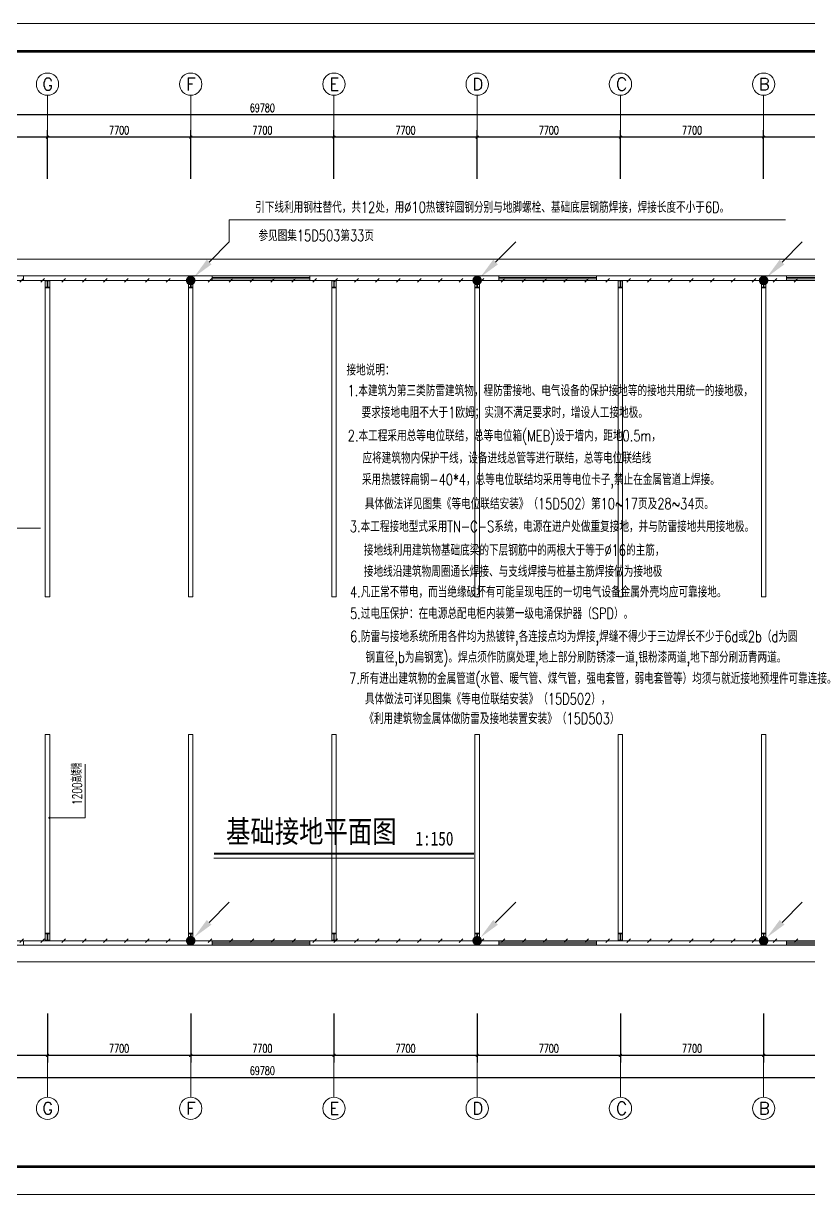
# Model space of a CAD drawing. Header units: inches. Extents: x -3272461 to -2504170, y 403793 to 1071042.
# Drawn here: x -2721741 to -2679532, y 565131 to 628131 of the extents above; entities that cross this region are included whole.
import ezdxf

# ---------------------------------------------------------------- set-up
doc = ezdxf.new("R2010")
doc.units = ezdxf.units.IN
doc.header["$LTSCALE"] = 1000
doc.header["$MEASUREMENT"] = 0
doc.linetypes.add('CENTER2', pattern=[1.125, 0.75, -0.125, 0.125, -0.125])
doc.layers.get('0').update_dxf_attribs({"lineweight": 18})
for name, color, linetype, lineweight in [('AXIS', 30, 'Continuous', 18), ('EQUIP', 3, 'Continuous', 18), ('jc', 8, 'Continuous', 18), ('LWIRE', 4, 'Continuous', 18), ('PUB_DIM', 3, 'Continuous', 18), ('PUB_TEXT', 7, 'Continuous', 18), ('PUB_TITLE', 153, 'Continuous', 18), ('SHTLN', 1, 'Continuous', 18), ('WIRE-接地', 1, 'Continuous', 18)]:
    doc.layers.add(name, color=color, linetype=linetype, lineweight=lineweight)
doc.styles.add('_TCH_AXIS', font='complex.shx', dxfattribs={"bigfont": 'gbcbig.shx'})
doc.styles.add('_TCH_DIM', font='simplex.shx', dxfattribs={"width": 0.7, "bigfont": 'gbcbig.shx'})
doc.styles.add('_TCH_DIM_T3', font='simplex.shx', dxfattribs={"width": 0.705882, "bigfont": 'gbcbig.shx'})
doc.styles.add('_TEL_DIM', font='simplex.shx', dxfattribs={"width": 0.8, "bigfont": 'hztxt.shx'})
doc.styles.add('H1', font='')
doc.styles.get("Standard").update_dxf_attribs({"font": 'gbenor.shx', "bigfont": 'gbcbig.shx'})
doc.styles.get('H1').set_extended_font_data('宋体')
doc.dimstyles.new('_TCH_ARCH&&150', dxfattribs={"dimtxt": 446.25, "dimasz": 150, "dimexe": 375, "dimexo": 450, "dimgap": 150, "dimtad": 1, "dimdec": 0, "dimzin": 0, "dimdsep": 46, "dimtxsty": '_TCH_DIM_T3', "dimblk": 'ARCHTICK', "dimcen": 0.09, "dimdle": 300, "dimclrt": 7, "dimazin": 2, "dimtfac": 1, "dimtdec": 0, "dimtix": 1, "dimtmove": 2, "dimatfit": 3, "dimfxl": 1, "dimtolj": 1, "dimarcsym": 0})

# ---------------------------------------------------------------- blocks, each defined once
blk = doc.blocks.new('_ArchTick_0')
at = {"color": 0, "linetype": 'ByBlock'}
blk.add_lwpolyline([(-0.5, -0.5, 0.4, 0.4, 0), (0.5, 0.5, 0.4, 0.4, 0)], format="xyseb", dxfattribs=at)
blk = doc.blocks.new('*X362')
at = {"layer": 'AXIS', "color": 0, "lineweight": -2}
for p, q in [((-2743788, 619763), (-2743788, 623588)), ((-2674008, 623213), (-2743788, 623213)), ((-2674008, 619763), (-2674008, 623588))]:
    blk.add_line(p, q, dxfattribs=at)
at = {"layer": 'AXIS', "color": 0, "lineweight": -2, "xscale": 150, "yscale": 150, "zscale": 150, "rotation": 180}
blk.add_blockref('_ArchTick_0', (-2743788, 623213), dxfattribs=at)
at = {"layer": 'AXIS', "color": 0, "lineweight": -2, "xscale": 150, "yscale": 150, "zscale": 150}
blk.add_blockref('_ArchTick_0', (-2674008, 623213), dxfattribs=at)
at = {"layer": 'AXIS', "color": 7, "insert": (-2708898, 623586), "char_height": 446.2, "width": 2115, "attachment_point": 5, "style": '_TCH_DIM_T3'}
blk.add_mtext('69780', dxfattribs=at)
blk = doc.blocks.new('_ARCHTICK')
at = {"color": 0, "linetype": 'ByBlock', "const_width": 0.4}
blk.add_lwpolyline([(-0.5, -0.5), (0.5, 0.5)], dxfattribs=at)
blk = doc.blocks.new('*X364')
at = {"layer": 'AXIS', "color": 0, "lineweight": -2}
for p, q in [((-2681948, 619763), (-2681948, 622388)), ((-2674248, 622013), (-2681948, 622013)), ((-2674248, 619763), (-2674248, 622388))]:
    blk.add_line(p, q, dxfattribs=at)
at = {"layer": 'AXIS', "color": 0, "lineweight": -2, "xscale": 150, "yscale": 150, "zscale": 150, "rotation": 180}
blk.add_blockref('_ArchTick_0', (-2681948, 622013), dxfattribs=at)
at = {"layer": 'AXIS', "color": 0, "lineweight": -2, "xscale": 150, "yscale": 150, "zscale": 150}
blk.add_blockref('_ArchTick_0', (-2674248, 622013), dxfattribs=at)
at = {"layer": 'AXIS', "color": 7, "insert": (-2678098, 622386), "char_height": 446.2, "width": 1665, "attachment_point": 5, "style": '_TCH_DIM_T3'}
blk.add_mtext('7700', dxfattribs=at)
blk = doc.blocks.new('*X365')
at = {"layer": 'AXIS', "color": 0, "lineweight": -2}
for p, q in [((-2689648, 619763), (-2689648, 622388)), ((-2681948, 622013), (-2689648, 622013)), ((-2681948, 619763), (-2681948, 622388))]:
    blk.add_line(p, q, dxfattribs=at)
at = {"layer": 'AXIS', "color": 0, "lineweight": -2, "xscale": 150, "yscale": 150, "zscale": 150, "rotation": 180}
blk.add_blockref('_ArchTick_0', (-2689648, 622013), dxfattribs=at)
at = {"layer": 'AXIS', "color": 0, "lineweight": -2, "xscale": 150, "yscale": 150, "zscale": 150}
blk.add_blockref('_ArchTick_0', (-2681948, 622013), dxfattribs=at)
at = {"layer": 'AXIS', "color": 7, "insert": (-2685798, 622386), "char_height": 446.2, "width": 1665, "attachment_point": 5, "style": '_TCH_DIM_T3'}
blk.add_mtext('7700', dxfattribs=at)
blk = doc.blocks.new('*X366')
at = {"layer": 'AXIS', "color": 0, "lineweight": -2}
for p, q in [((-2697348, 619763), (-2697348, 622388)), ((-2689648, 622013), (-2697348, 622013)), ((-2689648, 619763), (-2689648, 622388))]:
    blk.add_line(p, q, dxfattribs=at)
at = {"layer": 'AXIS', "color": 0, "lineweight": -2, "xscale": 150, "yscale": 150, "zscale": 150, "rotation": 180}
blk.add_blockref('_ArchTick_0', (-2697348, 622013), dxfattribs=at)
at = {"layer": 'AXIS', "color": 0, "lineweight": -2, "xscale": 150, "yscale": 150, "zscale": 150}
blk.add_blockref('_ArchTick_0', (-2689648, 622013), dxfattribs=at)
at = {"layer": 'AXIS', "color": 7, "insert": (-2693498, 622386), "char_height": 446.2, "width": 1665, "attachment_point": 5, "style": '_TCH_DIM_T3'}
blk.add_mtext('7700', dxfattribs=at)
blk = doc.blocks.new('*X367')
at = {"layer": 'AXIS', "color": 0, "lineweight": -2}
for p, q in [((-2705048, 619763), (-2705048, 622388)), ((-2697348, 622013), (-2705048, 622013)), ((-2697348, 619763), (-2697348, 622388))]:
    blk.add_line(p, q, dxfattribs=at)
at = {"layer": 'AXIS', "color": 0, "lineweight": -2, "xscale": 150, "yscale": 150, "zscale": 150, "rotation": 180}
blk.add_blockref('_ArchTick_0', (-2705048, 622013), dxfattribs=at)
at = {"layer": 'AXIS', "color": 0, "lineweight": -2, "xscale": 150, "yscale": 150, "zscale": 150}
blk.add_blockref('_ArchTick_0', (-2697348, 622013), dxfattribs=at)
at = {"layer": 'AXIS', "color": 7, "insert": (-2701198, 622386), "char_height": 446.2, "width": 1665, "attachment_point": 5, "style": '_TCH_DIM_T3'}
blk.add_mtext('7700', dxfattribs=at)
blk = doc.blocks.new('*X368')
at = {"layer": 'AXIS', "color": 0, "lineweight": -2}
for p, q in [((-2712748, 619763), (-2712748, 622388)), ((-2705048, 622013), (-2712748, 622013)), ((-2705048, 619763), (-2705048, 622388))]:
    blk.add_line(p, q, dxfattribs=at)
at = {"layer": 'AXIS', "color": 0, "lineweight": -2, "xscale": 150, "yscale": 150, "zscale": 150, "rotation": 180}
blk.add_blockref('_ArchTick_0', (-2712748, 622013), dxfattribs=at)
at = {"layer": 'AXIS', "color": 0, "lineweight": -2, "xscale": 150, "yscale": 150, "zscale": 150}
blk.add_blockref('_ArchTick_0', (-2705048, 622013), dxfattribs=at)
at = {"layer": 'AXIS', "color": 7, "insert": (-2708898, 622386), "char_height": 446.2, "width": 1665, "attachment_point": 5, "style": '_TCH_DIM_T3'}
blk.add_mtext('7700', dxfattribs=at)
blk = doc.blocks.new('*X369')
at = {"layer": 'AXIS', "color": 0, "lineweight": -2}
for p, q in [((-2720448, 619763), (-2720448, 622388)), ((-2712748, 622013), (-2720448, 622013)), ((-2712748, 619763), (-2712748, 622388))]:
    blk.add_line(p, q, dxfattribs=at)
at = {"layer": 'AXIS', "color": 0, "lineweight": -2, "xscale": 150, "yscale": 150, "zscale": 150, "rotation": 180}
blk.add_blockref('_ArchTick_0', (-2720448, 622013), dxfattribs=at)
at = {"layer": 'AXIS', "color": 0, "lineweight": -2, "xscale": 150, "yscale": 150, "zscale": 150}
blk.add_blockref('_ArchTick_0', (-2712748, 622013), dxfattribs=at)
at = {"layer": 'AXIS', "color": 7, "insert": (-2716598, 622386), "char_height": 446.2, "width": 1665, "attachment_point": 5, "style": '_TCH_DIM_T3'}
blk.add_mtext('7700', dxfattribs=at)
blk = doc.blocks.new('*X370')
at = {"layer": 'AXIS', "color": 0, "lineweight": -2}
for p, q in [((-2728148, 619763), (-2728148, 622388)), ((-2720448, 622013), (-2728148, 622013)), ((-2720448, 619763), (-2720448, 622388))]:
    blk.add_line(p, q, dxfattribs=at)
at = {"layer": 'AXIS', "color": 0, "lineweight": -2, "xscale": 150, "yscale": 150, "zscale": 150, "rotation": 180}
blk.add_blockref('_ArchTick_0', (-2728148, 622013), dxfattribs=at)
at = {"layer": 'AXIS', "color": 0, "lineweight": -2, "xscale": 150, "yscale": 150, "zscale": 150}
blk.add_blockref('_ArchTick_0', (-2720448, 622013), dxfattribs=at)
at = {"layer": 'AXIS', "color": 7, "insert": (-2724298, 622386), "char_height": 446.2, "width": 1665, "attachment_point": 5, "style": '_TCH_DIM_T3'}
blk.add_mtext('7700', dxfattribs=at)
blk = doc.blocks.new('*X374')
at = {"layer": 'AXIS', "color": 0, "lineweight": -2}
for p, q in [((-2743788, 574869), (-2743788, 571044)), ((-2674008, 574869), (-2674008, 571044)), ((-2674008, 571419), (-2743788, 571419))]:
    blk.add_line(p, q, dxfattribs=at)
at = {"layer": 'AXIS', "color": 0, "lineweight": -2, "xscale": 150, "yscale": 150, "zscale": 150, "rotation": 180}
blk.add_blockref('_ArchTick_0', (-2743788, 571419), dxfattribs=at)
at = {"layer": 'AXIS', "color": 0, "lineweight": -2, "xscale": 150, "yscale": 150, "zscale": 150}
blk.add_blockref('_ArchTick_0', (-2674008, 571419), dxfattribs=at)
at = {"layer": 'AXIS', "color": 7, "insert": (-2708898, 571792), "char_height": 446.2, "width": 2115, "attachment_point": 5, "style": '_TCH_DIM_T3'}
blk.add_mtext('69780', dxfattribs=at)
blk = doc.blocks.new('*X376')
at = {"layer": 'AXIS', "color": 0, "lineweight": -2}
for p, q in [((-2681948, 574869), (-2681948, 572244)), ((-2674248, 574869), (-2674248, 572244)), ((-2674248, 572619), (-2681948, 572619))]:
    blk.add_line(p, q, dxfattribs=at)
at = {"layer": 'AXIS', "color": 0, "lineweight": -2, "xscale": 150, "yscale": 150, "zscale": 150, "rotation": 180}
blk.add_blockref('_ArchTick_0', (-2681948, 572619), dxfattribs=at)
at = {"layer": 'AXIS', "color": 0, "lineweight": -2, "xscale": 150, "yscale": 150, "zscale": 150}
blk.add_blockref('_ArchTick_0', (-2674248, 572619), dxfattribs=at)
at = {"layer": 'AXIS', "color": 7, "insert": (-2678098, 572992), "char_height": 446.2, "width": 1665, "attachment_point": 5, "style": '_TCH_DIM_T3'}
blk.add_mtext('7700', dxfattribs=at)
blk = doc.blocks.new('*X377')
at = {"layer": 'AXIS', "color": 0, "lineweight": -2}
for p, q in [((-2689648, 574869), (-2689648, 572244)), ((-2681948, 574869), (-2681948, 572244)), ((-2681948, 572619), (-2689648, 572619))]:
    blk.add_line(p, q, dxfattribs=at)
at = {"layer": 'AXIS', "color": 0, "lineweight": -2, "xscale": 150, "yscale": 150, "zscale": 150, "rotation": 180}
blk.add_blockref('_ArchTick_0', (-2689648, 572619), dxfattribs=at)
at = {"layer": 'AXIS', "color": 0, "lineweight": -2, "xscale": 150, "yscale": 150, "zscale": 150}
blk.add_blockref('_ArchTick_0', (-2681948, 572619), dxfattribs=at)
at = {"layer": 'AXIS', "color": 7, "insert": (-2685798, 572992), "char_height": 446.2, "width": 1665, "attachment_point": 5, "style": '_TCH_DIM_T3'}
blk.add_mtext('7700', dxfattribs=at)
blk = doc.blocks.new('*X378')
at = {"layer": 'AXIS', "color": 0, "lineweight": -2}
for p, q in [((-2697348, 574869), (-2697348, 572244)), ((-2689648, 574869), (-2689648, 572244)), ((-2689648, 572619), (-2697348, 572619))]:
    blk.add_line(p, q, dxfattribs=at)
at = {"layer": 'AXIS', "color": 0, "lineweight": -2, "xscale": 150, "yscale": 150, "zscale": 150, "rotation": 180}
blk.add_blockref('_ArchTick_0', (-2697348, 572619), dxfattribs=at)
at = {"layer": 'AXIS', "color": 0, "lineweight": -2, "xscale": 150, "yscale": 150, "zscale": 150}
blk.add_blockref('_ArchTick_0', (-2689648, 572619), dxfattribs=at)
at = {"layer": 'AXIS', "color": 7, "insert": (-2693498, 572992), "char_height": 446.2, "width": 1665, "attachment_point": 5, "style": '_TCH_DIM_T3'}
blk.add_mtext('7700', dxfattribs=at)
blk = doc.blocks.new('*X379')
at = {"layer": 'AXIS', "color": 0, "lineweight": -2}
for p, q in [((-2705048, 574869), (-2705048, 572244)), ((-2697348, 574869), (-2697348, 572244)), ((-2697348, 572619), (-2705048, 572619))]:
    blk.add_line(p, q, dxfattribs=at)
at = {"layer": 'AXIS', "color": 0, "lineweight": -2, "xscale": 150, "yscale": 150, "zscale": 150, "rotation": 180}
blk.add_blockref('_ArchTick_0', (-2705048, 572619), dxfattribs=at)
at = {"layer": 'AXIS', "color": 0, "lineweight": -2, "xscale": 150, "yscale": 150, "zscale": 150}
blk.add_blockref('_ArchTick_0', (-2697348, 572619), dxfattribs=at)
at = {"layer": 'AXIS', "color": 7, "insert": (-2701198, 572992), "char_height": 446.2, "width": 1665, "attachment_point": 5, "style": '_TCH_DIM_T3'}
blk.add_mtext('7700', dxfattribs=at)
blk = doc.blocks.new('*X380')
at = {"layer": 'AXIS', "color": 0, "lineweight": -2}
for p, q in [((-2712748, 574869), (-2712748, 572244)), ((-2705048, 574869), (-2705048, 572244)), ((-2705048, 572619), (-2712748, 572619))]:
    blk.add_line(p, q, dxfattribs=at)
at = {"layer": 'AXIS', "color": 0, "lineweight": -2, "xscale": 150, "yscale": 150, "zscale": 150, "rotation": 180}
blk.add_blockref('_ArchTick_0', (-2712748, 572619), dxfattribs=at)
at = {"layer": 'AXIS', "color": 0, "lineweight": -2, "xscale": 150, "yscale": 150, "zscale": 150}
blk.add_blockref('_ArchTick_0', (-2705048, 572619), dxfattribs=at)
at = {"layer": 'AXIS', "color": 7, "insert": (-2708898, 572992), "char_height": 446.2, "width": 1665, "attachment_point": 5, "style": '_TCH_DIM_T3'}
blk.add_mtext('7700', dxfattribs=at)
blk = doc.blocks.new('*X381')
at = {"layer": 'AXIS', "color": 0, "lineweight": -2}
for p, q in [((-2720448, 574869), (-2720448, 572244)), ((-2712748, 574869), (-2712748, 572244)), ((-2712748, 572619), (-2720448, 572619))]:
    blk.add_line(p, q, dxfattribs=at)
at = {"layer": 'AXIS', "color": 0, "lineweight": -2, "xscale": 150, "yscale": 150, "zscale": 150, "rotation": 180}
blk.add_blockref('_ArchTick_0', (-2720448, 572619), dxfattribs=at)
at = {"layer": 'AXIS', "color": 0, "lineweight": -2, "xscale": 150, "yscale": 150, "zscale": 150}
blk.add_blockref('_ArchTick_0', (-2712748, 572619), dxfattribs=at)
at = {"layer": 'AXIS', "color": 7, "insert": (-2716598, 572992), "char_height": 446.2, "width": 1665, "attachment_point": 5, "style": '_TCH_DIM_T3'}
blk.add_mtext('7700', dxfattribs=at)
blk = doc.blocks.new('*X382')
at = {"layer": 'AXIS', "color": 0, "lineweight": -2}
for p, q in [((-2728148, 574869), (-2728148, 572244)), ((-2720448, 574869), (-2720448, 572244)), ((-2720448, 572619), (-2728148, 572619))]:
    blk.add_line(p, q, dxfattribs=at)
at = {"layer": 'AXIS', "color": 0, "lineweight": -2, "xscale": 150, "yscale": 150, "zscale": 150, "rotation": 180}
blk.add_blockref('_ArchTick_0', (-2728148, 572619), dxfattribs=at)
at = {"layer": 'AXIS', "color": 0, "lineweight": -2, "xscale": 150, "yscale": 150, "zscale": 150}
blk.add_blockref('_ArchTick_0', (-2720448, 572619), dxfattribs=at)
at = {"layer": 'AXIS', "color": 7, "insert": (-2724298, 572992), "char_height": 446.2, "width": 1665, "attachment_point": 5, "style": '_TCH_DIM_T3'}
blk.add_mtext('7700', dxfattribs=at)
blk = doc.blocks.new('$TelecSys$00000078')
blk.add_hatch(color=256).paths.add_polyline_path([(0.62, 0.48), (0.48, 0.62), (0.1, 0.1)], flags=0)
for p, q in [((1.15, 1.15), (0.55, 0.55)), ((0.104, 0.104), (0.104, 0.104)), ((-0.104, -0.104), (-0.104, -0.104))]:
    blk.add_line(p, q)
blk.add_lwpolyline([(-0.071, 0, 0.142, 0.142, 1), (0.071, 0, 0.142, 0.142, 1)], format="xyseb", close=True)
at = {"width": 0.8, "flags": 1}
blk.add_attdef('A', (0, 0), '', height=0.00002, dxfattribs=at)
blk = doc.blocks.new('$TelecSys$00000008')
blk.add_line((0.4, 0.4), (-0.4, -0.4))
blk = doc.blocks.new('$WINLIB2D$00000001')
at = {"color": 0}
for points in [[(-0.5, 0.5), (-0.5, -0.5)], [(-0.5, 0.5), (0.5, 0.5)], [(0.5, -0.5), (0.5, 0.5)], [(0.5, 0.167), (-0.5, 0.167)], [(0.5, -0.167), (-0.5, -0.167)], [(-0.5, -0.5), (0.5, -0.5)]]:
    blk.add_lwpolyline(points, dxfattribs=at)

msp = doc.modelspace()

# ---------------------------------------------------------------- linework, layer by layer
at = {"layer": 'AXIS'}
for p, q in [((-2720447.8, 619763.3), (-2720447.8, 624263.3)), ((-2712747.8, 619763.3), (-2712747.8, 624263.3)), ((-2705047.8, 619763.3), (-2705047.8, 624263.3)), ((-2697347.8, 619763.3), (-2697347.8, 624263.3)), ((-2689647.8, 619763.3), (-2689647.8, 624263.3)), ((-2681947.8, 619763.3), (-2681947.8, 624263.3)), ((-2720447.8, 574868.9), (-2720447.8, 570368.9)), ((-2712747.8, 574868.9), (-2712747.8, 570368.9)), ((-2705047.8, 574868.9), (-2705047.8, 570368.9)), ((-2697347.8, 574868.9), (-2697347.8, 570368.9)), ((-2689647.8, 574868.9), (-2689647.8, 570368.9)), ((-2681947.8, 574868.9), (-2681947.8, 570368.9))]:
    msp.add_line(p, q, dxfattribs=at)
for centre in [(-2720447.8, 624863.3), (-2712747.8, 624863.3), (-2705047.8, 624863.3), (-2697347.8, 624863.3), (-2689647.8, 624863.3), (-2681947.8, 624863.3), (-2720447.8, 569768.9), (-2712747.8, 569768.9), (-2705047.8, 569768.9), (-2697347.8, 569768.9), (-2689647.8, 569768.9), (-2681947.8, 569768.9)]:
    msp.add_circle(centre, 600, dxfattribs=at)
at = {"layer": 'EQUIP'}
for p in [(-2680772.6, 617567.4), (-2710678.4, 616375)]:
    msp.add_line(p, (-2710678.4, 617567.4), dxfattribs=at)
at = {"layer": 'jc'}
for p, q in [((-2720447.8, 614544.4), (-2721741.1, 614544.4)), ((-2721741.1, 614544.4), (-2721741.1, 614304.4)), ((-2721741.1, 614304.4), (-2720567.8, 614304.4)), ((-2720567.8, 614304.4), (-2720567.8, 597284.4)), ((-2720347.8, 614305), (-2720547.8, 614305)), ((-2720547.8, 614305), (-2720547.8, 614275)), ((-2720547.8, 614275), (-2720462.8, 614275)), ((-2720462.8, 614275), (-2720462.8, 613935)), ((-2720447.8, 614544.4), (-2712747.8, 614544.4)), ((-2720432.8, 613935), (-2720432.8, 614275)), ((-2720432.8, 614275), (-2720347.8, 614275)), ((-2720347.8, 614275), (-2720347.8, 614305)), ((-2720327.8, 614304.4), (-2720327.8, 597284.4)), ((-2720327.8, 614304.4), (-2712867.8, 614304.4)), ((-2712867.8, 614304.4), (-2712867.8, 597284.4)), ((-2712647.8, 614305), (-2712847.8, 614305)), ((-2712847.8, 614305), (-2712847.8, 614275)), ((-2712847.8, 614275), (-2712762.8, 614275)), ((-2712762.8, 614275), (-2712762.8, 613935)), ((-2711591.1, 614544.4), (-2712747.8, 614544.4)), ((-2712732.8, 613935), (-2712732.8, 614275)), ((-2712732.8, 614275), (-2712647.8, 614275)), ((-2712647.8, 614275), (-2712647.8, 614305)), ((-2712627.8, 614304.4), (-2712627.8, 597284.4)), ((-2712627.8, 614304.4), (-2711591.1, 614304.4)), ((-2711591.1, 614304.4), (-2711591.1, 614544.4)), ((-2705047.8, 614544.4), (-2706341.1, 614544.4)), ((-2706341.1, 614544.4), (-2706341.1, 614304.4)), ((-2706341.1, 614304.4), (-2705167.8, 614304.4)), ((-2705167.8, 614304.4), (-2705167.8, 597284.4)), ((-2704947.8, 614305), (-2705147.8, 614305)), ((-2705147.8, 614305), (-2705147.8, 614275)), ((-2705147.8, 614275), (-2705062.8, 614275)), ((-2705062.8, 614275), (-2705062.8, 613935)), ((-2705047.8, 614544.4), (-2697347.8, 614544.4)), ((-2705032.8, 613935), (-2705032.8, 614275)), ((-2705032.8, 614275), (-2704947.8, 614275)), ((-2704947.8, 614275), (-2704947.8, 614305)), ((-2704927.8, 614304.4), (-2704927.8, 597284.4)), ((-2704927.8, 614304.4), (-2697467.8, 614304.4)), ((-2697467.8, 614304.4), (-2697467.8, 597284.4)), ((-2697247.8, 614305), (-2697447.8, 614305)), ((-2697447.8, 614305), (-2697447.8, 614275)), ((-2697447.8, 614275), (-2697362.8, 614275)), ((-2697362.8, 614275), (-2697362.8, 613935)), ((-2696191.1, 614544.4), (-2697347.8, 614544.4)), ((-2697332.8, 613935), (-2697332.8, 614275)), ((-2697332.8, 614275), (-2697247.8, 614275)), ((-2697247.8, 614275), (-2697247.8, 614305)), ((-2697227.8, 614304.4), (-2697227.8, 597284.4)), ((-2697227.8, 614304.4), (-2696191.1, 614304.4)), ((-2696191.1, 614304.4), (-2696191.1, 614544.4)), ((-2689647.8, 614544.4), (-2690941.1, 614544.4)), ((-2690941.1, 614544.4), (-2690941.1, 614304.4)), ((-2690941.1, 614304.4), (-2689767.8, 614304.4)), ((-2689767.8, 614304.4), (-2689767.8, 597284.4)), ((-2689547.8, 614305), (-2689747.8, 614305)), ((-2689747.8, 614305), (-2689747.8, 614275)), ((-2689747.8, 614275), (-2689662.8, 614275)), ((-2689662.8, 614275), (-2689662.8, 613935)), ((-2689647.8, 614544.4), (-2681947.8, 614544.4)), ((-2689632.8, 613935), (-2689632.8, 614275)), ((-2689632.8, 614275), (-2689547.8, 614275)), ((-2689547.8, 614275), (-2689547.8, 614305)), ((-2689527.8, 614304.4), (-2689527.8, 597284.4)), ((-2689527.8, 614304.4), (-2682067.8, 614304.4)), ((-2682067.8, 614304.4), (-2682067.8, 597283.8)), ((-2681847.8, 614304.4), (-2682047.8, 614304.4)), ((-2682047.8, 614304.4), (-2682047.8, 614274.4)), ((-2682047.8, 614274.4), (-2681962.8, 614274.4)), ((-2681962.8, 614274.4), (-2681962.8, 613934.4)), ((-2680722.8, 614544.4), (-2681947.8, 614544.4)), ((-2681932.8, 613934.4), (-2681932.8, 614274.4)), ((-2681932.8, 614274.4), (-2681847.8, 614274.4)), ((-2681847.8, 614274.4), (-2681847.8, 614304.4)), ((-2681827.8, 614304.4), (-2681827.8, 597283.8)), ((-2681827.8, 614304.4), (-2680722.8, 614304.4)), ((-2680722.8, 614304.4), (-2680722.8, 614544.4)), ((-2720462.8, 613935), (-2720547.8, 613935)), ((-2720547.8, 613935), (-2720547.8, 613905)), ((-2720547.8, 613905), (-2720347.8, 613905)), ((-2720347.8, 613935), (-2720432.8, 613935)), ((-2720347.8, 613905), (-2720347.8, 613935)), ((-2712762.8, 613935), (-2712847.8, 613935)), ((-2712847.8, 613935), (-2712847.8, 613905)), ((-2712847.8, 613905), (-2712647.8, 613905)), ((-2712647.8, 613935), (-2712732.8, 613935)), ((-2712647.8, 613905), (-2712647.8, 613935)), ((-2705062.8, 613935), (-2705147.8, 613935)), ((-2705147.8, 613935), (-2705147.8, 613905)), ((-2705147.8, 613905), (-2704947.8, 613905)), ((-2704947.8, 613935), (-2705032.8, 613935)), ((-2704947.8, 613905), (-2704947.8, 613935)), ((-2697362.8, 613935), (-2697447.8, 613935)), ((-2697447.8, 613935), (-2697447.8, 613905)), ((-2697447.8, 613905), (-2697247.8, 613905)), ((-2697247.8, 613935), (-2697332.8, 613935)), ((-2697247.8, 613905), (-2697247.8, 613935)), ((-2689662.8, 613935), (-2689747.8, 613935)), ((-2689747.8, 613935), (-2689747.8, 613905)), ((-2689747.8, 613905), (-2689547.8, 613905)), ((-2689547.8, 613935), (-2689632.8, 613935)), ((-2689547.8, 613905), (-2689547.8, 613935)), ((-2681962.8, 613934.4), (-2682047.8, 613934.4)), ((-2682047.8, 613934.4), (-2682047.8, 613904.4)), ((-2682047.8, 613904.4), (-2681847.8, 613904.4)), ((-2681847.8, 613934.4), (-2681932.8, 613934.4)), ((-2681847.8, 613904.4), (-2681847.8, 613934.4)), ((-2720327.8, 597284.4), (-2720567.8, 597284.4)), ((-2712627.8, 597284.4), (-2712867.8, 597284.4)), ((-2704927.8, 597284.4), (-2705167.8, 597284.4)), ((-2697227.8, 597284.4), (-2697467.8, 597284.4)), ((-2689527.8, 597284.4), (-2689767.8, 597284.4)), ((-2681827.8, 597283.8), (-2682067.8, 597283.8)), ((-2720567.8, 578784.4), (-2720567.8, 589884.4)), ((-2720567.8, 589884.4), (-2720327.8, 589884.4)), ((-2720327.8, 578784.4), (-2720327.8, 589884.4)), ((-2712867.8, 578784.4), (-2712867.8, 589884.4)), ((-2712867.8, 589884.4), (-2712627.8, 589884.4)), ((-2712627.8, 578784.4), (-2712627.8, 589884.4)), ((-2705167.8, 578784.4), (-2705167.8, 589884.4)), ((-2705167.8, 589884.4), (-2704927.8, 589884.4)), ((-2704927.8, 578784.4), (-2704927.8, 589884.4)), ((-2697467.8, 578784.4), (-2697467.8, 589884.4)), ((-2697467.8, 589884.4), (-2697227.8, 589884.4)), ((-2697227.8, 578784.4), (-2697227.8, 589884.4)), ((-2689767.8, 578784.4), (-2689767.8, 589884.4)), ((-2689767.8, 589884.4), (-2689527.8, 589884.4)), ((-2689527.8, 578784.4), (-2689527.8, 589884.4)), ((-2682067.8, 578784.4), (-2682067.8, 589883.8)), ((-2682067.8, 589883.8), (-2681827.8, 589883.8)), ((-2681827.8, 578784.4), (-2681827.8, 589883.8)), ((-2718425.6, 585399.8), (-2718425.6, 588281.5)), ((-2720341.8, 585399.8), (-2718425.6, 585399.8)), ((-2720347.8, 579185), (-2720547.8, 579185)), ((-2720547.8, 579185), (-2720547.8, 579155)), ((-2720547.8, 579155), (-2720462.8, 579155)), ((-2720462.8, 579155), (-2720462.8, 578815)), ((-2720432.8, 578815), (-2720432.8, 579155)), ((-2720432.8, 579155), (-2720347.8, 579155)), ((-2720347.8, 579155), (-2720347.8, 579185)), ((-2712647.8, 579185), (-2712847.8, 579185)), ((-2712847.8, 579185), (-2712847.8, 579155)), ((-2712847.8, 579155), (-2712762.8, 579155)), ((-2712762.8, 579155), (-2712762.8, 578815)), ((-2712732.8, 578815), (-2712732.8, 579155)), ((-2712732.8, 579155), (-2712647.8, 579155)), ((-2712647.8, 579155), (-2712647.8, 579185)), ((-2704947.8, 579185), (-2705147.8, 579185)), ((-2705147.8, 579185), (-2705147.8, 579155)), ((-2705147.8, 579155), (-2705062.8, 579155)), ((-2705062.8, 579155), (-2705062.8, 578815)), ((-2705032.8, 578815), (-2705032.8, 579155)), ((-2705032.8, 579155), (-2704947.8, 579155)), ((-2704947.8, 579155), (-2704947.8, 579185)), ((-2697247.8, 579185), (-2697447.8, 579185)), ((-2697447.8, 579185), (-2697447.8, 579155)), ((-2697447.8, 579155), (-2697362.8, 579155)), ((-2697362.8, 579155), (-2697362.8, 578815)), ((-2697332.8, 578815), (-2697332.8, 579155)), ((-2697332.8, 579155), (-2697247.8, 579155)), ((-2697247.8, 579155), (-2697247.8, 579185)), ((-2689547.8, 579185), (-2689747.8, 579185)), ((-2689747.8, 579185), (-2689747.8, 579155)), ((-2689747.8, 579155), (-2689662.8, 579155)), ((-2689662.8, 579155), (-2689662.8, 578815)), ((-2689632.8, 578815), (-2689632.8, 579155)), ((-2689632.8, 579155), (-2689547.8, 579155)), ((-2689547.8, 579155), (-2689547.8, 579185)), ((-2681847.8, 579184.4), (-2682047.8, 579184.4)), ((-2682047.8, 579184.4), (-2682047.8, 579154.4)), ((-2682047.8, 579154.4), (-2681962.8, 579154.4)), ((-2681962.8, 579154.4), (-2681962.8, 578814.4)), ((-2681932.8, 578814.4), (-2681932.8, 579154.4)), ((-2681932.8, 579154.4), (-2681847.8, 579154.4)), ((-2681847.8, 579154.4), (-2681847.8, 579184.4)), ((-2720567.8, 578784.4), (-2721741.1, 578784.4)), ((-2721741.1, 578784.4), (-2721741.1, 578544.4)), ((-2721741.1, 578544.4), (-2720447.8, 578544.4)), ((-2720462.8, 578815), (-2720547.8, 578815)), ((-2720547.8, 578815), (-2720547.8, 578785)), ((-2720547.8, 578785), (-2720347.8, 578785)), ((-2720447.8, 578544.4), (-2712747.8, 578544.4)), ((-2720347.8, 578815), (-2720432.8, 578815)), ((-2720347.8, 578785), (-2720347.8, 578815)), ((-2720327.8, 578784.4), (-2712867.8, 578784.4)), ((-2712762.8, 578815), (-2712847.8, 578815)), ((-2712847.8, 578815), (-2712847.8, 578785)), ((-2712847.8, 578785), (-2712647.8, 578785)), ((-2712747.8, 578544.4), (-2711591.1, 578544.4)), ((-2712647.8, 578815), (-2712732.8, 578815)), ((-2712647.8, 578785), (-2712647.8, 578815)), ((-2711591.1, 578784.4), (-2712627.8, 578784.4)), ((-2711591.1, 578544.4), (-2711591.1, 578784.4)), ((-2705167.8, 578784.4), (-2706341.1, 578784.4)), ((-2706341.1, 578784.4), (-2706341.1, 578544.4)), ((-2706341.1, 578544.4), (-2705047.8, 578544.4)), ((-2705062.8, 578815), (-2705147.8, 578815)), ((-2705147.8, 578815), (-2705147.8, 578785)), ((-2705147.8, 578785), (-2704947.8, 578785)), ((-2705047.8, 578544.4), (-2697347.8, 578544.4)), ((-2704947.8, 578815), (-2705032.8, 578815)), ((-2704947.8, 578785), (-2704947.8, 578815)), ((-2704927.8, 578784.4), (-2697467.8, 578784.4)), ((-2697362.8, 578815), (-2697447.8, 578815)), ((-2697447.8, 578815), (-2697447.8, 578785)), ((-2697447.8, 578785), (-2697247.8, 578785)), ((-2697347.8, 578544.4), (-2696191.1, 578544.4)), ((-2697247.8, 578815), (-2697332.8, 578815)), ((-2697247.8, 578785), (-2697247.8, 578815)), ((-2696191.1, 578784.4), (-2697227.8, 578784.4)), ((-2696191.1, 578544.4), (-2696191.1, 578784.4)), ((-2689767.8, 578784.4), (-2690941.1, 578784.4)), ((-2690941.1, 578784.4), (-2690941.1, 578544.4)), ((-2690941.1, 578544.4), (-2689647.8, 578544.4)), ((-2689662.8, 578815), (-2689747.8, 578815)), ((-2689747.8, 578815), (-2689747.8, 578785)), ((-2689747.8, 578785), (-2689547.8, 578785)), ((-2689647.8, 578544.4), (-2681947.8, 578544.4)), ((-2689547.8, 578815), (-2689632.8, 578815)), ((-2689547.8, 578785), (-2689547.8, 578815)), ((-2689527.8, 578784.4), (-2682067.8, 578784.4)), ((-2681962.8, 578814.4), (-2682047.8, 578814.4)), ((-2682047.8, 578814.4), (-2682047.8, 578784.4)), ((-2682047.8, 578784.4), (-2681847.8, 578784.4)), ((-2681947.8, 578544.4), (-2680722.8, 578544.4)), ((-2681847.8, 578814.4), (-2681932.8, 578814.4)), ((-2681847.8, 578784.4), (-2681847.8, 578814.4)), ((-2680722.8, 578784.4), (-2681827.8, 578784.4)), ((-2680722.8, 578544.4), (-2680722.8, 578784.4))]:
    msp.add_line(p, q, dxfattribs=at)
for points in [[(-2673107.8, 596583.8), (-2673107.8, 615444.4), (-2744687.8, 615444.4), (-2744687.8, 596583.8)], [(-2744687.8, 590503.8), (-2744687.8, 577644.4), (-2673107.8, 577644.4), (-2673107.8, 590503.8)]]:
    msp.add_lwpolyline(points, dxfattribs=at)
msp.add_lwpolyline([(-2743787.8, 578544.4), (-2743787.8, 614544.4), (-2674007.8, 614544.4), (-2674007.8, 578544.4)], close=True, dxfattribs=at)
msp.add_lwpolyline([(-2720371.8, 585399.8, 60, 60, 1), (-2720311.8, 585399.8, 60, 60, 1)], format="xyseb", close=True, dxfattribs=at)
at = {"layer": 'PUB_DIM'}
msp.add_line((-2743547.8, 600986.6), (-2720826.8, 600986.6), dxfattribs=at)
msp.add_lwpolyline([(-2711496.8, 583465.8, 108, 108, 0), (-2697523.3, 583465.8, 108, 108, 0)], format="xyseb", dxfattribs=at)
msp.add_lwpolyline([(-2711496.8, 583234.3), (-2697523.3, 583234.3)], dxfattribs=at)
at = {"layer": 'PUB_TITLE'}
msp.add_lwpolyline([(-2649994.3, 565130.6), (-2649994.3, 628130.6), (-2761444.3, 628130.6), (-2761444.3, 565130.6)], close=True, dxfattribs=at)
msp.add_lwpolyline([(-2651494.3, 566630.6, 150, 150, 0), (-2651494.3, 626630.6, 150, 150, 0), (-2757694.3, 626630.6, 150, 150, 0), (-2757694.3, 566630.6, 150, 150, 0)], format="xyseb", close=True, dxfattribs=at)
at = {"layer": 'WIRE-接地', "linetype": 'CENTER2'}
msp.add_lwpolyline([(-2743548.4, 614304.4, 60, 60, 0), (-2743548.4, 578784.4, 60, 60, 0), (-2674247.8, 578784.4, 60, 60, 0), (-2674247.8, 614304.4, 60, 60, 0), (-2743547.8, 614304.4, 60, 60, 0)], format="xyseb", dxfattribs=at)

# ---------------------------------------------------------------- block references
at = {"layer": 'jc', "xscale": 5250, "zscale": 240}
for p, yscale in [((-2708966.1, 614424.4), 240), ((-2693566.1, 614424.4), 240), ((-2678097.8, 614424.4), 240), ((-2708966.1, 578664.4), -240), ((-2693566.1, 578664.4), -240), ((-2678097.8, 578664.4), -240)]:
    msp.add_blockref('$WINLIB2D$00000001', p, dxfattribs=dict(at, yscale=yscale))
at = {"layer": 'LWIRE', "xscale": 1799.999999999999, "yscale": 1799.999999999999, "zscale": 1799.999999999999}
for p in [(-2712748.4, 614305), (-2697348.4, 614305), (-2681948.4, 614304.4), (-2712748.4, 578785), (-2697348.4, 578785), (-2681948.4, 578784.4)]:
    msp.add_blockref('$TelecSys$00000078', p, dxfattribs=at)
at = {"layer": 'SHTLN', "xscale": 250, "yscale": 250, "zscale": 250, "rotation": 180.0000000000761}
for p in [(-2721835.3, 614304.4), (-2720710.3, 614304.4), (-2719585.3, 614304.4), (-2718460.3, 614304.4), (-2717335.3, 614304.4), (-2716210.3, 614304.4), (-2715085.3, 614304.4), (-2713960.3, 614304.4), (-2712835.3, 614304.4), (-2711710.3, 614304.4), (-2710585.3, 614304.4), (-2709460.3, 614304.4), (-2708335.3, 614304.4), (-2707210.3, 614304.4), (-2706085.3, 614304.4), (-2704960.3, 614304.4), (-2703835.3, 614304.4), (-2702710.3, 614304.4), (-2701585.3, 614304.4), (-2700460.3, 614304.4), (-2699335.3, 614304.4), (-2698210.3, 614304.4), (-2697085.3, 614304.4), (-2695960.3, 614304.4), (-2694835.3, 614304.4), (-2693710.3, 614304.4), (-2692585.3, 614304.4), (-2691460.3, 614304.4), (-2690335.3, 614304.4), (-2689210.3, 614304.4), (-2688085.3, 614304.4), (-2686960.3, 614304.4), (-2685835.3, 614304.4), (-2684710.3, 614304.4), (-2683585.3, 614304.4), (-2682460.3, 614304.4), (-2681335.3, 614304.4), (-2680210.3, 614304.4)]:
    msp.add_blockref('$TelecSys$00000008', p, dxfattribs=at)
at = {"layer": 'SHTLN', "xscale": 250, "yscale": 250, "zscale": 250}
for p in [(-2721835.6, 578784.4), (-2720710.6, 578784.4), (-2719585.6, 578784.4), (-2718460.6, 578784.4), (-2717335.6, 578784.4), (-2716210.6, 578784.4), (-2715085.6, 578784.4), (-2713960.6, 578784.4), (-2712835.6, 578784.4), (-2711710.6, 578784.4), (-2710585.6, 578784.4), (-2709460.6, 578784.4), (-2708335.6, 578784.4), (-2707210.6, 578784.4), (-2706085.6, 578784.4), (-2704960.6, 578784.4), (-2703835.6, 578784.4), (-2702710.6, 578784.4), (-2701585.6, 578784.4), (-2700460.6, 578784.4), (-2699335.6, 578784.4), (-2698210.6, 578784.4), (-2697085.6, 578784.4), (-2695960.6, 578784.4), (-2694835.6, 578784.4), (-2693710.6, 578784.4), (-2692585.6, 578784.4), (-2691460.6, 578784.4), (-2690335.6, 578784.4), (-2689210.6, 578784.4), (-2688085.6, 578784.4), (-2686960.6, 578784.4), (-2685835.6, 578784.4), (-2684710.6, 578784.4), (-2683585.6, 578784.4), (-2682460.6, 578784.4), (-2681335.6, 578784.4), (-2680210.6, 578784.4)]:
    msp.add_blockref('$TelecSys$00000008', p, dxfattribs=at)

# ---------------------------------------------------------------- texts
at = {"layer": 'AXIS', "color": 7, "style": '_TCH_AXIS'}
for s, height, p in [('G', 637.8, (-2720721.1, 624544.4)), ('F', 668.2, (-2713002.3, 624529.2)), ('E', 668.2, (-2705302.3, 624529.2)), ('D', 652.9, (-2697612, 624536.9)), ('C', 683.5, (-2689891.9, 624521.5)), ('B', 652.9, (-2682212, 624536.9)), ('G', 637.8, (-2720721.1, 569450)), ('F', 668.2, (-2713002.3, 569434.8)), ('E', 668.2, (-2705302.3, 569434.8)), ('D', 652.9, (-2697612, 569442.4)), ('C', 683.5, (-2689891.9, 569427.1)), ('B', 652.9, (-2682212, 569442.4))]:
    msp.add_text(s, height=height, dxfattribs=at).set_placement(p)
at = {"layer": 'EQUIP', "style": '_TEL_DIM', "width": 0.75}
for s, p in [('引下线利用钢柱替代，共12处，用%%C10热镀锌圆钢分别与地脚螺栓、基础底层钢筋焊接，焊接长度不小于6D。', (-2709284.4, 617941.5)), ('参见图集15D503第33页', (-2709108.1, 616419.4)), ('接地说明：', (-2704375, 609190.6)), ('1.本建筑为第三类防雷建筑物，程防雷接地、电气设备的保护接地等的接地共用统一的接地极，', (-2704315.3, 608078.8)), ('要求接地电阻不大于1欧姆；实测不满足要求时，增设人工接地极。', (-2703560.3, 606904.3)), ('2.本工程采用总等电位联结，总等电位箱(MEB)设于墙内，距地0.5m，', (-2704304.7, 605655.5)), ('应将建筑物内保护干线，设备进线总管等进行联结，总等电位联结线', (-2703515.6, 604457)), ('采用热镀锌扁钢-40*4，总等电位联结均采用等电位卡子,禁止在金属管道上焊接。', (-2703540.2, 603296.9)), ('具体做法详见图集《等电位联结安装》（15D502）第10~17页及28~34页。', (-2703390.2, 601994.7)), ('3.本工程接地型式采用TN-C-S系统，电源在进户处做重复接地，并与防雷接地共用接地极。', (-2704192.1, 600772.1)), ('接地线利用建筑物基础底梁的下层钢筋中的两根大于等于%%C16的主筋，', (-2703439.8, 599495.7)), ('接地线沿建筑物周圈通长焊接、与支线焊接与桩基主筋焊接做为接地极', (-2703439.8, 598356.1)), ('4.凡正常不带电，而当绝缘破坏有可能呈现电压的一切电气设备金属外壳均应可靠接地。', (-2704185, 597249.4)), ('5.过电压保护：在电源总配电柜内装第一级电涌保护器（SPD）。', (-2704185, 596094.1)), ('6.防雷与接地系统所用各件均为热镀锌,各连接点均为焊接,焊缝不得少于三边焊长不少于6d或2b（d为圆', (-2704174.5, 594855.1)), ('钢直径,b为扁钢宽)。焊点须作防腐处理,地上部分刷防锈漆一道,银粉漆两道,地下部分刷沥青两道。', (-2703348.9, 593736.3)), ('7.所有进出建筑物的金属管道(水管、暖气管、煤气管，强电套管，弱电套管等）均须与就近接地预埋件可靠连接。', (-2704229.2, 592597.9)), ('具体做法可详见图集《等电位联结安装》（15D502），', (-2703380, 591496.7)), ('《利用建筑物金属体做防雷及接地装置安装》（15D503）', (-2703413, 590439.6))]:
    msp.add_text(s, height=600, dxfattribs=at).set_placement(p)
at = {"layer": 'jc', "style": '_TCH_DIM', "width": 0.7}
msp.add_text('1200高矮墙', height=506.38, rotation=90, dxfattribs=at).set_placement((-2718603.6, 586086.6))
at = {"layer": 'PUB_TEXT', "style": 'H1', "width": 0.8}
for s, height, p in [('基础接地平面图', 1200, (-2710849.3, 584065.2)), ('1:150', 750, (-2700663.6, 583905.6))]:
    msp.add_text(s, height=height, dxfattribs=at).set_placement(p)

# ---------------------------------------------------------------- dimensions: what is measured, and where the dimension line sits
at = {"layer": 'AXIS'}
for base, p1, p2, picture, middle in [((-2743787.8, 623213.3), (-2674007.8, 618263.3), (-2743787.8, 618263.3), '*X362', (-2708897.8, 623586.4)), ((-2728147.8, 622013.3), (-2720447.8, 618263.3), (-2728147.8, 618263.3), '*X370', (-2724297.8, 622386.4)), ((-2720447.8, 622013.3), (-2712747.8, 618263.3), (-2720447.8, 618263.3), '*X369', (-2716597.8, 622386.4)), ((-2712747.8, 622013.3), (-2705047.8, 618263.3), (-2712747.8, 618263.3), '*X368', (-2708897.8, 622386.4)), ((-2705047.8, 622013.3), (-2697347.8, 618263.3), (-2705047.8, 618263.3), '*X367', (-2701197.8, 622386.4)), ((-2697347.8, 622013.3), (-2689647.8, 618263.3), (-2697347.8, 618263.3), '*X366', (-2693497.8, 622386.4)), ((-2689647.8, 622013.3), (-2681947.8, 618263.3), (-2689647.8, 618263.3), '*X365', (-2685797.8, 622386.4)), ((-2681947.8, 622013.3), (-2674247.8, 618263.3), (-2681947.8, 618263.3), '*X364', (-2678097.8, 622386.4)), ((-2743787.8, 571418.9), (-2674007.8, 576368.9), (-2743787.8, 576368.9), '*X374', (-2708897.8, 571792)), ((-2728147.8, 572618.9), (-2720447.8, 576368.9), (-2728147.8, 576368.9), '*X382', (-2724297.8, 572992)), ((-2720447.8, 572618.9), (-2712747.8, 576368.9), (-2720447.8, 576368.9), '*X381', (-2716597.8, 572992)), ((-2712747.8, 572618.9), (-2705047.8, 576368.9), (-2712747.8, 576368.9), '*X380', (-2708897.8, 572992)), ((-2705047.8, 572618.9), (-2697347.8, 576368.9), (-2705047.8, 576368.9), '*X379', (-2701197.8, 572992)), ((-2697347.8, 572618.9), (-2689647.8, 576368.9), (-2697347.8, 576368.9), '*X378', (-2693497.8, 572992)), ((-2689647.8, 572618.9), (-2681947.8, 576368.9), (-2689647.8, 576368.9), '*X377', (-2685797.8, 572992)), ((-2681947.8, 572618.9), (-2674247.8, 576368.9), (-2681947.8, 576368.9), '*X376', (-2678097.8, 572992))]:
    dim = msp.add_linear_dim(base=base, p1=p1, p2=p2, angle=180, dimstyle='_TCH_ARCH&&150', override={"dimexo": 1500, "dimsah": 1, "dimtzin": 0}, dxfattribs=at)
    dim.commit()
    dim.dimension.update_dxf_attribs({"geometry": picture, "text_midpoint": middle})

doc.saveas('drawing.dxf')
